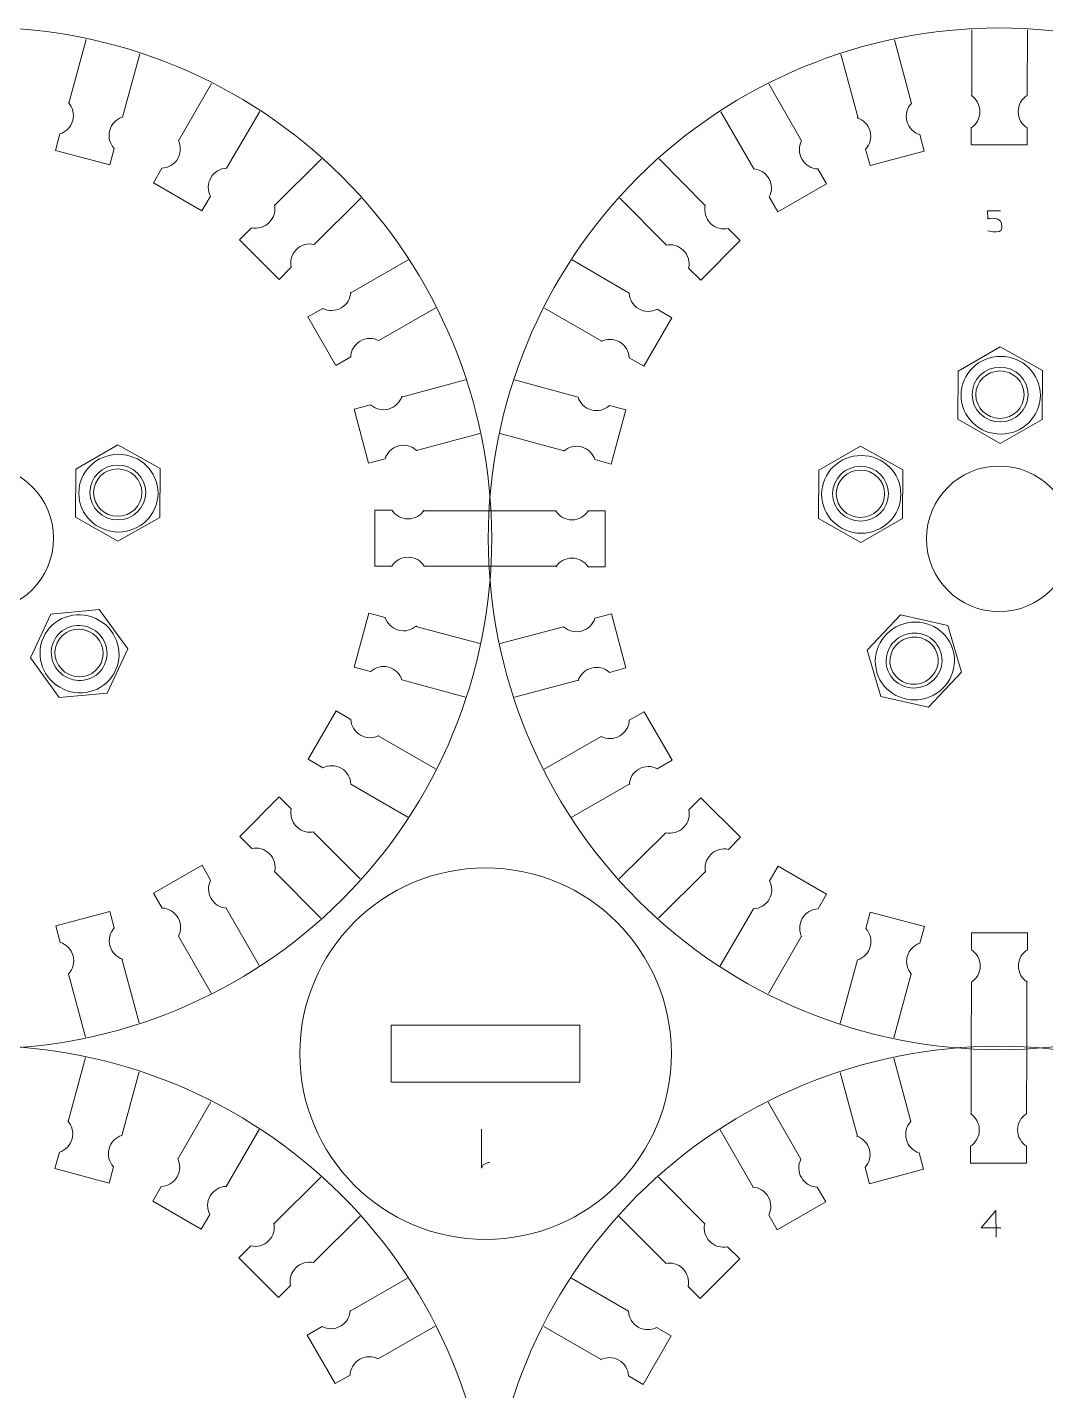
# Model space of a CAD drawing. Header units: centimetres. Extents: x -25 to 25, y -32.5 to 32.5.
# Drawn here: x 0.95 to 6.65, y 3.25 to 10.88 of the extents above; entities that cross this region are included whole.
import ezdxf

# ---------------------------------------------------------------- set-up
doc = ezdxf.new("R2010")
doc.units = ezdxf.units.CM
doc.header["$MEASUREMENT"] = 0
doc.layers.add('Capa 1', color=7, linetype='Continuous')

msp = doc.modelspace()

# ---------------------------------------------------------------- linework, layer by layer
at = {"layer": 'Capa 1', "color": 240, "lineweight": 9}
for centre, major_axis, ratio in [((6.40294, 8.82017), (0.22191, 0), 0.9808481), ((6.39926, 8.82379), (0.15651, 0), 0.9808319), ((6.39874, 8.82328), (0.13526, 0), 0.9808517), ((1.46311, 8.27174), (0.22191, 0), 0.9808481), ((5.62175, 8.2651), (0.22191, 0), 0.9808481), ((1.45943, 8.27535), (0.15651, 0), 0.9808319), ((1.45891, 8.27484), (0.13526, 0), 0.9808517), ((5.61807, 8.26871), (0.15651, 0), 0.9808319), ((5.61755, 8.2682), (0.13526, 0), 0.9808517)]:
    msp.add_ellipse(centre, major_axis=major_axis, ratio=ratio, dxfattribs=at)
at = {"layer": 'Capa 1', "color": 250, "lineweight": 9}
msp.add_ellipse((3.51849, 5.13285), major_axis=(0, 1.0403), ratio=1, dxfattribs=at)
for points, knots in [([(0.69218, 10.88024), (1.45044, 10.88072), (2.17782, 10.57997), (2.71433, 10.04413), (2.71433, 10.04413), (3.25084, 9.50831), (3.55251, 8.77767), (3.55299, 8.01943), (3.55299, 8.01943), (3.55348, 7.26117), (3.25272, 6.53379), (2.7169, 5.99728), (2.7169, 5.99728), (2.18106, 5.46077), (1.45044, 5.1591), (0.69218, 5.1586), (0.69218, 5.1586), (-0.06608, 5.15812), (-0.79346, 5.45889), (-1.32997, 5.99471), (-1.32997, 5.99471), (-1.86648, 6.53053), (-2.16815, 7.26117), (-2.16863, 8.01943), (-2.16863, 8.01943), (-2.16911, 8.77767), (-1.86836, 9.50507), (-1.33252, 10.04158), (-1.33252, 10.04158), (-0.7967, 10.57809), (-0.06608, 10.87976), (0.69218, 10.88024)], [0, 0, 0, 0, 0.1111111, 0.1111111, 0.1111111, 0.1111111, 0.2222222, 0.2222222, 0.2222222, 0.2222222, 0.3333333, 0.3333333, 0.3333333, 0.3333333, 0.4444444, 0.4444444, 0.4444444, 0.4444444, 0.5555556, 0.5555556, 0.5555556, 0.5555556, 0.6666667, 0.6666667, 0.6666667, 0.6666667, 0.7777778, 0.7777778, 0.7777778, 0.7777778, 1, 1, 1, 1]), ([(6.3944, 10.87668), (7.15266, 10.87716), (7.88005, 10.57641), (8.41656, 10.04057), (8.41656, 10.04057), (8.95306, 9.50475), (9.25473, 8.77411), (9.25521, 8.01587), (9.25521, 8.01587), (9.25571, 7.25761), (8.95494, 6.53023), (8.41912, 5.99372), (8.41912, 5.99372), (7.88328, 5.45721), (7.15266, 5.15554), (6.3944, 5.15504), (6.3944, 5.15504), (5.63615, 5.15457), (4.90876, 5.45533), (4.37225, 5.99115), (4.37225, 5.99115), (3.83575, 6.52698), (3.53407, 7.25761), (3.5336, 8.01587), (3.5336, 8.01587), (3.53312, 8.77411), (3.83387, 9.50151), (4.3697, 10.03802), (4.3697, 10.03802), (4.90553, 10.57453), (5.63615, 10.8762), (6.3944, 10.87668)], [0, 0, 0, 0, 0.1111111, 0.1111111, 0.1111111, 0.1111111, 0.2222222, 0.2222222, 0.2222222, 0.2222222, 0.3333333, 0.3333333, 0.3333333, 0.3333333, 0.4444444, 0.4444444, 0.4444444, 0.4444444, 0.5555556, 0.5555556, 0.5555556, 0.5555556, 0.6666667, 0.6666667, 0.6666667, 0.6666667, 0.7777778, 0.7777778, 0.7777778, 0.7777778, 1, 1, 1, 1]), ([(6.23692, 10.49894), (6.26678, 10.47976), (6.28657, 10.44628), (6.28657, 10.40816), (6.28657, 10.40816), (6.28657, 10.37005), (6.26678, 10.33656), (6.23692, 10.31739)], [0, 0, 0, 0, 0.3333333, 0.3333333, 0.3333333, 0.3333333, 1, 1, 1, 1]), ([(6.55041, 10.49894), (6.52055, 10.47976), (6.50076, 10.44628), (6.50076, 10.40816), (6.50076, 10.40816), (6.50076, 10.37005), (6.52055, 10.33656), (6.55041, 10.31739)], [0, 0, 0, 0, 0.3333333, 0.3333333, 0.3333333, 0.3333333, 1, 1, 1, 1]), ([(1.18273, 10.45864), (1.20661, 10.4324), (1.21705, 10.39493), (1.20719, 10.35811), (1.20719, 10.35811), (1.19732, 10.3213), (1.16954, 10.29407), (1.13574, 10.28329)], [0, 0, 0, 0, 0.3333333, 0.3333333, 0.3333333, 0.3333333, 1, 1, 1, 1]), ([(5.90243, 10.4547), (5.87855, 10.42846), (5.8681, 10.39099), (5.87797, 10.35417), (5.87797, 10.35417), (5.88783, 10.31736), (5.91561, 10.29013), (5.94941, 10.27935)], [0, 0, 0, 0, 0.3333333, 0.3333333, 0.3333333, 0.3333333, 1, 1, 1, 1]), ([(1.48553, 10.37751), (1.45173, 10.36672), (1.42395, 10.33949), (1.41409, 10.30267), (1.41409, 10.30267), (1.40422, 10.26587), (1.41467, 10.22839), (1.43855, 10.20215)], [0, 0, 0, 0, 0.3333333, 0.3333333, 0.3333333, 0.3333333, 1, 1, 1, 1]), ([(5.59962, 10.37357), (5.63343, 10.36278), (5.66121, 10.33555), (5.67107, 10.29873), (5.67107, 10.29873), (5.68093, 10.26193), (5.67049, 10.22445), (5.64661, 10.19821)], [0, 0, 0, 0, 0.3333333, 0.3333333, 0.3333333, 0.3333333, 1, 1, 1, 1]), ([(6.55041, 10.31737), (6.55041, 10.31737), (6.55052, 10.22208), (6.55052, 10.22208), (6.55052, 10.22208), (6.55052, 10.22208), (6.23692, 10.22208), (6.23692, 10.22208), (6.23692, 10.22208), (6.23692, 10.22208), (6.23692, 10.31739), (6.23692, 10.31739)], [0, 0, 0, 0, 0.25, 0.25, 0.25, 0.25, 0.5, 0.5, 0.5, 0.5, 1, 1, 1, 1]), ([(1.43854, 10.20213), (1.43854, 10.20213), (1.41399, 10.11006), (1.41399, 10.11006), (1.41399, 10.11006), (1.41399, 10.11006), (1.11108, 10.19122), (1.11108, 10.19122), (1.11108, 10.19122), (1.11108, 10.19122), (1.13574, 10.28329), (1.13574, 10.28329)], [0, 0, 0, 0, 0.25, 0.25, 0.25, 0.25, 0.5, 0.5, 0.5, 0.5, 1, 1, 1, 1]), ([(1.79733, 10.24857), (1.8136, 10.21703), (1.81399, 10.17814), (1.79494, 10.14513), (1.79494, 10.14513), (1.77588, 10.11213), (1.742, 10.09301), (1.70656, 10.09134)], [0, 0, 0, 0, 0.3333333, 0.3333333, 0.3333333, 0.3333333, 1, 1, 1, 1]), ([(5.28797, 10.24427), (5.2717, 10.21274), (5.27131, 10.17384), (5.29037, 10.14083), (5.29037, 10.14083), (5.30942, 10.10783), (5.34331, 10.08872), (5.37874, 10.08705)], [0, 0, 0, 0, 0.3333333, 0.3333333, 0.3333333, 0.3333333, 1, 1, 1, 1]), ([(5.94942, 10.27933), (5.94942, 10.27933), (5.97419, 10.18731), (5.97419, 10.18731), (5.97419, 10.18731), (5.97419, 10.18731), (5.67128, 10.10615), (5.67128, 10.10615), (5.67128, 10.10615), (5.67128, 10.10615), (5.64661, 10.19821), (5.64661, 10.19821)], [0, 0, 0, 0, 0.25, 0.25, 0.25, 0.25, 0.5, 0.5, 0.5, 0.5, 1, 1, 1, 1]), ([(1.97804, 9.93458), (1.97804, 9.93458), (1.93049, 9.852), (1.93049, 9.852), (1.93049, 9.852), (1.93049, 9.852), (1.6589, 10.0088), (1.6589, 10.0088), (1.6589, 10.0088), (1.6589, 10.0088), (1.70656, 10.09134), (1.70656, 10.09134)], [0, 0, 0, 0, 0.25, 0.25, 0.25, 0.25, 0.5, 0.5, 0.5, 0.5, 1, 1, 1, 1]), ([(2.06882, 10.09182), (2.03337, 10.09015), (1.99949, 10.07104), (1.98044, 10.03803), (1.98044, 10.03803), (1.96138, 10.00503), (1.96177, 9.96613), (1.97805, 9.9346)], [0, 0, 0, 0, 0.3333333, 0.3333333, 0.3333333, 0.3333333, 1, 1, 1, 1]), ([(5.01649, 10.08753), (5.05193, 10.08585), (5.08581, 10.06674), (5.10487, 10.03373), (5.10487, 10.03373), (5.12392, 10.00073), (5.12353, 9.96183), (5.10726, 9.93031)], [0, 0, 0, 0, 0.3333333, 0.3333333, 0.3333333, 0.3333333, 1, 1, 1, 1]), ([(5.37875, 10.08703), (5.37875, 10.08703), (5.4265, 10.00456), (5.4265, 10.00456), (5.4265, 10.00456), (5.4265, 10.00456), (5.15491, 9.84776), (5.15491, 9.84776), (5.15491, 9.84776), (5.15491, 9.84776), (5.10726, 9.93031), (5.10726, 9.93031)], [0, 0, 0, 0, 0.25, 0.25, 0.25, 0.25, 0.5, 0.5, 0.5, 0.5, 1, 1, 1, 1]), ([(2.33662, 9.88657), (2.34417, 9.85191), (2.33449, 9.81424), (2.30753, 9.78728), (2.30753, 9.78728), (2.28059, 9.76034), (2.24291, 9.75064), (2.20825, 9.7582)], [0, 0, 0, 0, 0.3333333, 0.3333333, 0.3333333, 0.3333333, 1, 1, 1, 1]), ([(4.74892, 9.88197), (4.74137, 9.8473), (4.75105, 9.80963), (4.77801, 9.78268), (4.77801, 9.78268), (4.80495, 9.75574), (4.84263, 9.74604), (4.87729, 9.7536)], [0, 0, 0, 0, 0.3333333, 0.3333333, 0.3333333, 0.3333333, 1, 1, 1, 1]), ([(2.4299, 9.53652), (2.4299, 9.53652), (2.3626, 9.46906), (2.3626, 9.46906), (2.3626, 9.46906), (2.3626, 9.46906), (2.14085, 9.69081), (2.14085, 9.69081), (2.14085, 9.69081), (2.14085, 9.69081), (2.20825, 9.7582), (2.20825, 9.7582)], [0, 0, 0, 0, 0.25, 0.25, 0.25, 0.25, 0.5, 0.5, 0.5, 0.5, 1, 1, 1, 1]), ([(4.8773, 9.75359), (4.8773, 9.75359), (4.94477, 9.68629), (4.94477, 9.68629), (4.94477, 9.68629), (4.94477, 9.68629), (4.72302, 9.46454), (4.72302, 9.46454), (4.72302, 9.46454), (4.72302, 9.46454), (4.65562, 9.53194), (4.65562, 9.53194)], [0, 0, 0, 0, 0.25, 0.25, 0.25, 0.25, 0.5, 0.5, 0.5, 0.5, 1, 1, 1, 1]), ([(2.55829, 9.66491), (2.52362, 9.67246), (2.48595, 9.66277), (2.45899, 9.63582), (2.45899, 9.63582), (2.43205, 9.60888), (2.42235, 9.5712), (2.42992, 9.53654)], [0, 0, 0, 0, 0.3333333, 0.3333333, 0.3333333, 0.3333333, 1, 1, 1, 1]), ([(4.52725, 9.66031), (4.56192, 9.66786), (4.59959, 9.65817), (4.62654, 9.63122), (4.62654, 9.63122), (4.65349, 9.60427), (4.66319, 9.5666), (4.65562, 9.53194)], [0, 0, 0, 0, 0.3333333, 0.3333333, 0.3333333, 0.3333333, 1, 1, 1, 1]), ([(2.76384, 9.39734), (2.76217, 9.3619), (2.74306, 9.32802), (2.71005, 9.30896), (2.71005, 9.30896), (2.67705, 9.28991), (2.63814, 9.29029), (2.60662, 9.30657)], [0, 0, 0, 0, 0.3333333, 0.3333333, 0.3333333, 0.3333333, 1, 1, 1, 1]), ([(4.322, 9.3925), (4.32368, 9.35706), (4.34279, 9.32318), (4.3758, 9.30412), (4.3758, 9.30412), (4.4088, 9.28507), (4.4477, 9.28546), (4.47922, 9.30173)], [0, 0, 0, 0, 0.3333333, 0.3333333, 0.3333333, 0.3333333, 1, 1, 1, 1]), ([(2.76334, 9.03507), (2.76334, 9.03507), (2.68088, 8.98733), (2.68088, 8.98733), (2.68088, 8.98733), (2.68088, 8.98733), (2.52408, 9.25891), (2.52408, 9.25891), (2.52408, 9.25891), (2.52408, 9.25891), (2.60662, 9.30657), (2.60662, 9.30657)], [0, 0, 0, 0, 0.25, 0.25, 0.25, 0.25, 0.5, 0.5, 0.5, 0.5, 1, 1, 1, 1]), ([(4.47924, 9.30172), (4.47924, 9.30172), (4.56182, 9.25418), (4.56182, 9.25418), (4.56182, 9.25418), (4.56182, 9.25418), (4.40503, 8.98259), (4.40503, 8.98259), (4.40503, 8.98259), (4.40503, 8.98259), (4.32248, 9.03025), (4.32248, 9.03025)], [0, 0, 0, 0, 0.25, 0.25, 0.25, 0.25, 0.5, 0.5, 0.5, 0.5, 1, 1, 1, 1]), ([(2.92058, 9.12586), (2.88905, 9.14213), (2.85016, 9.14252), (2.81715, 9.12346), (2.81715, 9.12346), (2.78415, 9.10441), (2.76503, 9.07052), (2.76336, 9.03508)], [0, 0, 0, 0, 0.3333333, 0.3333333, 0.3333333, 0.3333333, 1, 1, 1, 1]), ([(4.16526, 9.12102), (4.19679, 9.13729), (4.23569, 9.13768), (4.2687, 9.11862), (4.2687, 9.11862), (4.3017, 9.09957), (4.32082, 9.06568), (4.32248, 9.03025)], [0, 0, 0, 0, 0.3333333, 0.3333333, 0.3333333, 0.3333333, 1, 1, 1, 1]), ([(3.04988, 8.8142), (3.03909, 8.7804), (3.01186, 8.75262), (2.97505, 8.74276), (2.97505, 8.74276), (2.93824, 8.73289), (2.90076, 8.74334), (2.87453, 8.76722)], [0, 0, 0, 0, 0.3333333, 0.3333333, 0.3333333, 0.3333333, 1, 1, 1, 1]), ([(4.03632, 8.80922), (4.04711, 8.77542), (4.07434, 8.74764), (4.11115, 8.73777), (4.11115, 8.73777), (4.14796, 8.72791), (4.18544, 8.73835), (4.21168, 8.76223)], [0, 0, 0, 0, 0.3333333, 0.3333333, 0.3333333, 0.3333333, 1, 1, 1, 1]), ([(2.95564, 8.46441), (2.95564, 8.46441), (2.86363, 8.43964), (2.86363, 8.43964), (2.86363, 8.43964), (2.86363, 8.43964), (2.78246, 8.74255), (2.78246, 8.74255), (2.78246, 8.74255), (2.78246, 8.74255), (2.87453, 8.76722), (2.87453, 8.76722)], [0, 0, 0, 0, 0.25, 0.25, 0.25, 0.25, 0.5, 0.5, 0.5, 0.5, 1, 1, 1, 1]), ([(4.2117, 8.76223), (4.2117, 8.76223), (4.30377, 8.73767), (4.30377, 8.73767), (4.30377, 8.73767), (4.30377, 8.73767), (4.22261, 8.43476), (4.22261, 8.43476), (4.22261, 8.43476), (4.22261, 8.43476), (4.13054, 8.45943), (4.13054, 8.45943)], [0, 0, 0, 0, 0.25, 0.25, 0.25, 0.25, 0.5, 0.5, 0.5, 0.5, 1, 1, 1, 1]), ([(3.13102, 8.5114), (3.10477, 8.53528), (3.0673, 8.54572), (3.03049, 8.53586), (3.03049, 8.53586), (2.99368, 8.526), (2.96644, 8.49821), (2.95566, 8.46441)], [0, 0, 0, 0, 0.3333333, 0.3333333, 0.3333333, 0.3333333, 1, 1, 1, 1]), ([(3.95518, 8.50642), (3.98143, 8.53029), (4.0189, 8.54074), (4.05572, 8.53087), (4.05572, 8.53087), (4.09252, 8.52101), (4.11976, 8.49323), (4.13054, 8.45943)], [0, 0, 0, 0, 0.3333333, 0.3333333, 0.3333333, 0.3333333, 1, 1, 1, 1]), ([(0.28443, 8.01941), (0.28443, 7.79422), (0.46698, 7.61167), (0.69217, 7.61167), (0.69217, 7.61167), (0.91736, 7.61166), (1.09992, 7.79422), (1.09992, 8.01941), (1.09992, 8.01941), (1.09993, 8.24461), (0.91736, 8.42716), (0.69218, 8.42716), (0.69218, 8.42716), (0.46698, 8.42717), (0.28443, 8.24461), (0.28443, 8.01941)], [0, 0, 0, 0, 0.2, 0.2, 0.2, 0.2, 0.4, 0.4, 0.4, 0.4, 0.6, 0.6, 0.6, 0.6, 1, 1, 1, 1]), ([(5.98666, 8.01585), (5.98666, 7.79066), (6.16921, 7.60811), (6.3944, 7.60811), (6.3944, 7.60811), (6.61959, 7.6081), (6.80215, 7.79066), (6.80215, 8.01585), (6.80215, 8.01585), (6.80215, 8.24105), (6.61959, 8.4236), (6.39441, 8.4236), (6.39441, 8.4236), (6.16921, 8.42361), (5.98666, 8.24105), (5.98666, 8.01585)], [0, 0, 0, 0, 0.2, 0.2, 0.2, 0.2, 0.4, 0.4, 0.4, 0.4, 0.6, 0.6, 0.6, 0.6, 1, 1, 1, 1]), ([(2.99369, 7.86342), (2.99369, 7.86342), (2.89839, 7.86331), (2.89839, 7.86331), (2.89839, 7.86331), (2.89839, 7.86331), (2.89839, 8.1769), (2.89839, 8.1769), (2.89839, 8.1769), (2.89839, 8.1769), (2.99371, 8.1769), (2.99371, 8.1769)], [0, 0, 0, 0, 0.25, 0.25, 0.25, 0.25, 0.5, 0.5, 0.5, 0.5, 1, 1, 1, 1]), ([(3.17525, 8.1769), (3.15608, 8.14705), (3.12259, 8.12726), (3.08447, 8.12726), (3.08447, 8.12726), (3.04637, 8.12726), (3.01287, 8.14705), (2.99371, 8.1769)], [0, 0, 0, 0, 0.3333333, 0.3333333, 0.3333333, 0.3333333, 1, 1, 1, 1]), ([(3.91133, 8.17187), (3.93051, 8.14201), (3.96399, 8.12223), (4.00211, 8.12223), (4.00211, 8.12223), (4.04022, 8.12223), (4.07371, 8.14201), (4.09288, 8.17187)], [0, 0, 0, 0, 0.3333333, 0.3333333, 0.3333333, 0.3333333, 1, 1, 1, 1]), ([(4.0929, 8.17187), (4.0929, 8.17187), (4.18819, 8.17198), (4.18819, 8.17198), (4.18819, 8.17198), (4.18819, 8.17198), (4.18819, 7.85838), (4.18819, 7.85838), (4.18819, 7.85838), (4.18819, 7.85838), (4.09288, 7.85838), (4.09288, 7.85838)], [0, 0, 0, 0, 0.25, 0.25, 0.25, 0.25, 0.5, 0.5, 0.5, 0.5, 1, 1, 1, 1]), ([(3.17525, 7.86342), (3.15608, 7.89328), (3.12259, 7.91306), (3.08447, 7.91306), (3.08447, 7.91306), (3.04637, 7.91306), (3.01287, 7.89328), (2.99371, 7.86342)], [0, 0, 0, 0, 0.3333333, 0.3333333, 0.3333333, 0.3333333, 1, 1, 1, 1]), ([(3.91133, 7.85838), (3.93051, 7.88824), (3.96399, 7.90803), (4.00211, 7.90803), (4.00211, 7.90803), (4.04022, 7.90803), (4.07371, 7.88824), (4.09288, 7.85838)], [0, 0, 0, 0, 0.3333333, 0.3333333, 0.3333333, 0.3333333, 1, 1, 1, 1]), ([(2.87489, 7.27306), (2.87489, 7.27306), (2.78281, 7.29761), (2.78281, 7.29761), (2.78281, 7.29761), (2.78281, 7.29761), (2.86398, 7.60053), (2.86398, 7.60053), (2.86398, 7.60053), (2.86398, 7.60053), (2.95604, 7.57586), (2.95604, 7.57586)], [0, 0, 0, 0, 0.25, 0.25, 0.25, 0.25, 0.5, 0.5, 0.5, 0.5, 1, 1, 1, 1]), ([(3.1314, 7.52887), (3.10515, 7.50499), (3.06769, 7.49455), (3.03087, 7.50441), (3.03087, 7.50441), (2.99406, 7.51428), (2.96682, 7.54206), (2.95604, 7.57586)], [0, 0, 0, 0, 0.3333333, 0.3333333, 0.3333333, 0.3333333, 1, 1, 1, 1]), ([(3.95557, 7.52389), (3.98181, 7.50001), (4.01928, 7.48956), (4.0561, 7.49943), (4.0561, 7.49943), (4.09291, 7.50929), (4.12014, 7.53707), (4.13092, 7.57087)], [0, 0, 0, 0, 0.3333333, 0.3333333, 0.3333333, 0.3333333, 1, 1, 1, 1]), ([(4.13094, 7.57088), (4.13094, 7.57088), (4.22296, 7.59565), (4.22296, 7.59565), (4.22296, 7.59565), (4.22296, 7.59565), (4.30412, 7.29274), (4.30412, 7.29274), (4.30412, 7.29274), (4.30412, 7.29274), (4.21206, 7.26807), (4.21206, 7.26807)], [0, 0, 0, 0, 0.25, 0.25, 0.25, 0.25, 0.5, 0.5, 0.5, 0.5, 1, 1, 1, 1]), ([(3.05026, 7.22607), (3.03947, 7.25987), (3.01225, 7.28765), (2.97543, 7.29752), (2.97543, 7.29752), (2.93862, 7.30738), (2.90114, 7.29694), (2.87491, 7.27306)], [0, 0, 0, 0, 0.3333333, 0.3333333, 0.3333333, 0.3333333, 1, 1, 1, 1]), ([(4.0367, 7.22108), (4.04749, 7.25489), (4.07472, 7.28267), (4.11154, 7.29253), (4.11154, 7.29253), (4.14834, 7.30239), (4.18582, 7.29195), (4.21206, 7.26807)], [0, 0, 0, 0, 0.3333333, 0.3333333, 0.3333333, 0.3333333, 1, 1, 1, 1]), ([(2.60734, 6.73357), (2.60734, 6.73357), (2.52476, 6.78111), (2.52476, 6.78111), (2.52476, 6.78111), (2.52476, 6.78111), (2.68156, 7.0527), (2.68156, 7.0527), (2.68156, 7.0527), (2.68156, 7.0527), (2.7641, 7.00504), (2.7641, 7.00504)], [0, 0, 0, 0, 0.25, 0.25, 0.25, 0.25, 0.5, 0.5, 0.5, 0.5, 1, 1, 1, 1]), ([(4.32324, 7.00021), (4.32324, 7.00021), (4.40571, 7.04796), (4.40571, 7.04796), (4.40571, 7.04796), (4.40571, 7.04796), (4.56251, 6.77638), (4.56251, 6.77638), (4.56251, 6.77638), (4.56251, 6.77638), (4.47996, 6.72872), (4.47996, 6.72872)], [0, 0, 0, 0, 0.25, 0.25, 0.25, 0.25, 0.5, 0.5, 0.5, 0.5, 1, 1, 1, 1]), ([(2.92132, 6.91427), (2.88979, 6.898), (2.85089, 6.89761), (2.81788, 6.91667), (2.81788, 6.91667), (2.78488, 6.93572), (2.76577, 6.9696), (2.7641, 7.00504)], [0, 0, 0, 0, 0.3333333, 0.3333333, 0.3333333, 0.3333333, 1, 1, 1, 1]), ([(4.166, 6.90943), (4.19753, 6.89316), (4.23643, 6.89277), (4.26944, 6.91183), (4.26944, 6.91183), (4.30244, 6.93088), (4.32155, 6.96477), (4.32322, 7.0002)], [0, 0, 0, 0, 0.3333333, 0.3333333, 0.3333333, 0.3333333, 1, 1, 1, 1]), ([(2.76458, 6.64278), (2.7629, 6.67823), (2.7438, 6.71211), (2.71079, 6.73117), (2.71079, 6.73117), (2.67779, 6.75022), (2.63888, 6.74983), (2.60736, 6.73356)], [0, 0, 0, 0, 0.3333333, 0.3333333, 0.3333333, 0.3333333, 1, 1, 1, 1]), ([(4.32274, 6.63795), (4.32442, 6.67339), (4.34353, 6.70727), (4.37654, 6.72633), (4.37654, 6.72633), (4.40954, 6.74538), (4.44844, 6.74499), (4.47996, 6.72872)], [0, 0, 0, 0, 0.3333333, 0.3333333, 0.3333333, 0.3333333, 1, 1, 1, 1]), ([(2.20928, 6.2817), (2.20928, 6.2817), (2.14182, 6.349), (2.14182, 6.349), (2.14182, 6.349), (2.14182, 6.349), (2.36356, 6.57075), (2.36356, 6.57075), (2.36356, 6.57075), (2.36356, 6.57075), (2.43096, 6.50335), (2.43096, 6.50335)], [0, 0, 0, 0, 0.25, 0.25, 0.25, 0.25, 0.5, 0.5, 0.5, 0.5, 1, 1, 1, 1]), ([(2.55933, 6.37498), (2.52466, 6.36743), (2.48699, 6.37712), (2.46004, 6.40407), (2.46004, 6.40407), (2.43309, 6.43101), (2.4234, 6.46869), (2.43096, 6.50335)], [0, 0, 0, 0, 0.3333333, 0.3333333, 0.3333333, 0.3333333, 1, 1, 1, 1]), ([(4.5283, 6.37038), (4.56297, 6.36283), (4.60064, 6.37251), (4.62759, 6.39947), (4.62759, 6.39947), (4.65453, 6.42641), (4.66423, 6.46409), (4.65667, 6.49875)], [0, 0, 0, 0, 0.3333333, 0.3333333, 0.3333333, 0.3333333, 1, 1, 1, 1]), ([(4.65668, 6.49877), (4.65668, 6.49877), (4.72398, 6.56623), (4.72398, 6.56623), (4.72398, 6.56623), (4.72398, 6.56623), (4.94573, 6.34448), (4.94573, 6.34448), (4.94573, 6.34448), (4.94573, 6.34448), (4.87833, 6.27708), (4.87833, 6.27708)], [0, 0, 0, 0, 0.25, 0.25, 0.25, 0.25, 0.5, 0.5, 0.5, 0.5, 1, 1, 1, 1]), ([(2.33766, 6.15332), (2.34522, 6.18798), (2.33553, 6.22566), (2.30858, 6.25261), (2.30858, 6.25261), (2.28163, 6.27955), (2.24396, 6.28925), (2.20929, 6.28169)], [0, 0, 0, 0, 0.3333333, 0.3333333, 0.3333333, 0.3333333, 1, 1, 1, 1]), ([(4.74996, 6.14871), (4.74241, 6.18338), (4.7521, 6.22105), (4.77905, 6.24801), (4.77905, 6.24801), (4.806, 6.27495), (4.84367, 6.28465), (4.87833, 6.27708)], [0, 0, 0, 0, 0.3333333, 0.3333333, 0.3333333, 0.3333333, 1, 1, 1, 1]), ([(1.70783, 5.94826), (1.70783, 5.94826), (1.66008, 6.03073), (1.66008, 6.03073), (1.66008, 6.03073), (1.66008, 6.03073), (1.93167, 6.18752), (1.93167, 6.18752), (1.93167, 6.18752), (1.93167, 6.18752), (1.97933, 6.10498), (1.97933, 6.10498)], [0, 0, 0, 0, 0.25, 0.25, 0.25, 0.25, 0.5, 0.5, 0.5, 0.5, 1, 1, 1, 1]), ([(5.10855, 6.1007), (5.10855, 6.1007), (5.15609, 6.18329), (5.15609, 6.18329), (5.15609, 6.18329), (5.15609, 6.18329), (5.42768, 6.02649), (5.42768, 6.02649), (5.42768, 6.02649), (5.42768, 6.02649), (5.38002, 5.94394), (5.38002, 5.94394)], [0, 0, 0, 0, 0.25, 0.25, 0.25, 0.25, 0.5, 0.5, 0.5, 0.5, 1, 1, 1, 1]), ([(2.0701, 5.94776), (2.03465, 5.94944), (2.00077, 5.96854), (1.98172, 6.00155), (1.98172, 6.00155), (1.96266, 6.03456), (1.96305, 6.07346), (1.97933, 6.10498)], [0, 0, 0, 0, 0.3333333, 0.3333333, 0.3333333, 0.3333333, 1, 1, 1, 1]), ([(5.01777, 5.94346), (5.05321, 5.94514), (5.08709, 5.96425), (5.10615, 5.99726), (5.10615, 5.99726), (5.1252, 6.03026), (5.12481, 6.06916), (5.10854, 6.10069)], [0, 0, 0, 0, 0.3333333, 0.3333333, 0.3333333, 0.3333333, 1, 1, 1, 1]), ([(1.13717, 5.75596), (1.13717, 5.75596), (1.11239, 5.84798), (1.11239, 5.84798), (1.11239, 5.84798), (1.11239, 5.84798), (1.4153, 5.92914), (1.4153, 5.92914), (1.4153, 5.92914), (1.4153, 5.92914), (1.43997, 5.83708), (1.43997, 5.83708)], [0, 0, 0, 0, 0.25, 0.25, 0.25, 0.25, 0.5, 0.5, 0.5, 0.5, 1, 1, 1, 1]), ([(1.79861, 5.79102), (1.81488, 5.82255), (1.81527, 5.86145), (1.79622, 5.89446), (1.79622, 5.89446), (1.77716, 5.92746), (1.74328, 5.94657), (1.70784, 5.94824)], [0, 0, 0, 0, 0.3333333, 0.3333333, 0.3333333, 0.3333333, 1, 1, 1, 1]), ([(5.28925, 5.78672), (5.27298, 5.81826), (5.27259, 5.85715), (5.29165, 5.89016), (5.29165, 5.89016), (5.3107, 5.92316), (5.34459, 5.94228), (5.38002, 5.94394)], [0, 0, 0, 0, 0.3333333, 0.3333333, 0.3333333, 0.3333333, 1, 1, 1, 1]), ([(5.64804, 5.83316), (5.64804, 5.83316), (5.6726, 5.92523), (5.6726, 5.92523), (5.6726, 5.92523), (5.6726, 5.92523), (5.97551, 5.84407), (5.97551, 5.84407), (5.97551, 5.84407), (5.97551, 5.84407), (5.95084, 5.752), (5.95084, 5.752)], [0, 0, 0, 0, 0.25, 0.25, 0.25, 0.25, 0.5, 0.5, 0.5, 0.5, 1, 1, 1, 1]), ([(1.48696, 5.66172), (1.45316, 5.67251), (1.42538, 5.69974), (1.41551, 5.73655), (1.41551, 5.73655), (1.40565, 5.77336), (1.41609, 5.81084), (1.43997, 5.83708)], [0, 0, 0, 0, 0.3333333, 0.3333333, 0.3333333, 0.3333333, 1, 1, 1, 1]), ([(5.60105, 5.65778), (5.63485, 5.66857), (5.66263, 5.6958), (5.6725, 5.73261), (5.6725, 5.73261), (5.68236, 5.76942), (5.67192, 5.8069), (5.64804, 5.83314)], [0, 0, 0, 0, 0.3333333, 0.3333333, 0.3333333, 0.3333333, 1, 1, 1, 1]), ([(6.2384, 5.71436), (6.2384, 5.71436), (6.23829, 5.80965), (6.23829, 5.80965), (6.23829, 5.80965), (6.23829, 5.80965), (6.55189, 5.80965), (6.55189, 5.80965), (6.55189, 5.80965), (6.55189, 5.80965), (6.55189, 5.71434), (6.55189, 5.71434)], [0, 0, 0, 0, 0.25, 0.25, 0.25, 0.25, 0.5, 0.5, 0.5, 0.5, 1, 1, 1, 1]), ([(1.18416, 5.58058), (1.20803, 5.60683), (1.21848, 5.6443), (1.20861, 5.68112), (1.20861, 5.68112), (1.19875, 5.71792), (1.17097, 5.74516), (1.13717, 5.75594)], [0, 0, 0, 0, 0.3333333, 0.3333333, 0.3333333, 0.3333333, 1, 1, 1, 1]), ([(5.90385, 5.57664), (5.87998, 5.60289), (5.86953, 5.64036), (5.8794, 5.67718), (5.8794, 5.67718), (5.88926, 5.71398), (5.91704, 5.74122), (5.95084, 5.752)], [0, 0, 0, 0, 0.3333333, 0.3333333, 0.3333333, 0.3333333, 1, 1, 1, 1]), ([(6.2384, 5.53279), (6.26826, 5.55197), (6.28804, 5.58545), (6.28804, 5.62357), (6.28804, 5.62357), (6.28804, 5.66168), (6.26826, 5.69518), (6.2384, 5.71434)], [0, 0, 0, 0, 0.3333333, 0.3333333, 0.3333333, 0.3333333, 1, 1, 1, 1]), ([(6.55189, 5.53279), (6.52203, 5.55197), (6.50224, 5.58545), (6.50224, 5.62357), (6.50224, 5.62357), (6.50224, 5.66168), (6.52203, 5.69518), (6.55189, 5.71434)], [0, 0, 0, 0, 0.3333333, 0.3333333, 0.3333333, 0.3333333, 1, 1, 1, 1]), ([(2.99032, 4.97241), (2.99032, 4.97241), (4.04666, 4.97241), (4.04666, 4.97241), (4.04666, 4.97241), (4.04666, 4.97241), (4.04666, 5.29331), (4.04666, 5.29331), (4.04666, 5.29331), (4.04666, 5.29331), (2.99032, 5.29331), (2.99032, 5.29331), (2.99032, 5.29331), (2.99032, 5.29331), (2.99032, 4.97241), (2.99032, 4.97241)], [0, 0, 0, 0, 0.2, 0.2, 0.2, 0.2, 0.4, 0.4, 0.4, 0.4, 0.6, 0.6, 0.6, 0.6, 1, 1, 1, 1]), ([(0.68862, 5.17801), (1.44688, 5.17849), (2.17426, 4.87774), (2.71077, 4.34191), (2.71077, 4.34191), (3.24728, 3.80608), (3.54895, 3.07545), (3.54943, 2.3172), (3.54943, 2.3172), (3.54992, 1.55894), (3.24916, 0.83156), (2.71334, 0.29505), (2.71334, 0.29505), (2.1775, -0.24146), (1.44688, -0.54313), (0.68862, -0.54362), (0.68862, -0.54362), (-0.06964, -0.5441), (-0.79702, -0.24334), (-1.33353, 0.29248), (-1.33353, 0.29248), (-1.87004, 0.82831), (-2.17171, 1.55894), (-2.17219, 2.3172), (-2.17219, 2.3172), (-2.17267, 3.07545), (-1.87192, 3.80285), (-1.33608, 4.33935), (-1.33608, 4.33935), (-0.80026, 4.87586), (-0.06964, 5.17753), (0.68862, 5.17801)], [0, 0, 0, 0, 0.1111111, 0.1111111, 0.1111111, 0.1111111, 0.2222222, 0.2222222, 0.2222222, 0.2222222, 0.3333333, 0.3333333, 0.3333333, 0.3333333, 0.4444444, 0.4444444, 0.4444444, 0.4444444, 0.5555556, 0.5555556, 0.5555556, 0.5555556, 0.6666667, 0.6666667, 0.6666667, 0.6666667, 0.7777778, 0.7777778, 0.7777778, 0.7777778, 1, 1, 1, 1]), ([(6.39085, 5.17446), (7.14911, 5.17493), (7.87649, 4.87419), (8.413, 4.33835), (8.413, 4.33835), (8.94951, 3.80252), (9.25118, 3.07189), (9.25165, 2.31364), (9.25165, 2.31364), (9.25215, 1.55539), (8.95139, 0.828), (8.41556, 0.29149), (8.41556, 0.29149), (7.87972, -0.24502), (7.14911, -0.54669), (6.39085, -0.54718), (6.39085, -0.54718), (5.63259, -0.54766), (4.9052, -0.2469), (4.3687, 0.28893), (4.3687, 0.28893), (3.83219, 0.82475), (3.53052, 1.55539), (3.53004, 2.31364), (3.53004, 2.31364), (3.52956, 3.07189), (3.83031, 3.79929), (4.36615, 4.3358), (4.36615, 4.3358), (4.90197, 4.87231), (5.63259, 5.17398), (6.39085, 5.17446)], [0, 0, 0, 0, 0.1111111, 0.1111111, 0.1111111, 0.1111111, 0.2222222, 0.2222222, 0.2222222, 0.2222222, 0.3333333, 0.3333333, 0.3333333, 0.3333333, 0.4444444, 0.4444444, 0.4444444, 0.4444444, 0.5555556, 0.5555556, 0.5555556, 0.5555556, 0.6666667, 0.6666667, 0.6666667, 0.6666667, 0.7777778, 0.7777778, 0.7777778, 0.7777778, 1, 1, 1, 1]), ([(1.17917, 4.75642), (1.20305, 4.73017), (1.21349, 4.6927), (1.20363, 4.65589), (1.20363, 4.65589), (1.19377, 4.61908), (1.16598, 4.59184), (1.13219, 4.58106)], [0, 0, 0, 0, 0.3333333, 0.3333333, 0.3333333, 0.3333333, 1, 1, 1, 1]), ([(5.89887, 4.75248), (5.87499, 4.72623), (5.86455, 4.68876), (5.87441, 4.65195), (5.87441, 4.65195), (5.88427, 4.61514), (5.91206, 4.5879), (5.94586, 4.57712)], [0, 0, 0, 0, 0.3333333, 0.3333333, 0.3333333, 0.3333333, 1, 1, 1, 1]), ([(6.23337, 4.79671), (6.26322, 4.77754), (6.28301, 4.74405), (6.28301, 4.70593), (6.28301, 4.70593), (6.28301, 4.66783), (6.26322, 4.63433), (6.23337, 4.61517)], [0, 0, 0, 0, 0.3333333, 0.3333333, 0.3333333, 0.3333333, 1, 1, 1, 1]), ([(6.54685, 4.79671), (6.51699, 4.77754), (6.49721, 4.74405), (6.49721, 4.70593), (6.49721, 4.70593), (6.49721, 4.66783), (6.51699, 4.63433), (6.54685, 4.61517)], [0, 0, 0, 0, 0.3333333, 0.3333333, 0.3333333, 0.3333333, 1, 1, 1, 1]), ([(1.48197, 4.67528), (1.44817, 4.66449), (1.42039, 4.63727), (1.41053, 4.60045), (1.41053, 4.60045), (1.40067, 4.56364), (1.41111, 4.52616), (1.43499, 4.49993)], [0, 0, 0, 0, 0.3333333, 0.3333333, 0.3333333, 0.3333333, 1, 1, 1, 1]), ([(5.59607, 4.67134), (5.62987, 4.66055), (5.65765, 4.63333), (5.66751, 4.59651), (5.66751, 4.59651), (5.67738, 4.5597), (5.66693, 4.52222), (5.64305, 4.49599)], [0, 0, 0, 0, 0.3333333, 0.3333333, 0.3333333, 0.3333333, 1, 1, 1, 1]), ([(6.54685, 4.61515), (6.54685, 4.61515), (6.54696, 4.51985), (6.54696, 4.51985), (6.54696, 4.51985), (6.54696, 4.51985), (6.23337, 4.51985), (6.23337, 4.51985), (6.23337, 4.51985), (6.23337, 4.51985), (6.23337, 4.61517), (6.23337, 4.61517)], [0, 0, 0, 0, 0.25, 0.25, 0.25, 0.25, 0.5, 0.5, 0.5, 0.5, 1, 1, 1, 1]), ([(1.43498, 4.49991), (1.43498, 4.49991), (1.41043, 4.40783), (1.41043, 4.40783), (1.41043, 4.40783), (1.41043, 4.40783), (1.10752, 4.489), (1.10752, 4.489), (1.10752, 4.489), (1.10752, 4.489), (1.13219, 4.58106), (1.13219, 4.58106)], [0, 0, 0, 0, 0.25, 0.25, 0.25, 0.25, 0.5, 0.5, 0.5, 0.5, 1, 1, 1, 1]), ([(1.79377, 4.54634), (1.81004, 4.51481), (1.81044, 4.47591), (1.79138, 4.4429), (1.79138, 4.4429), (1.77233, 4.4099), (1.73844, 4.39079), (1.703, 4.38912)], [0, 0, 0, 0, 0.3333333, 0.3333333, 0.3333333, 0.3333333, 1, 1, 1, 1]), ([(5.28441, 4.54204), (5.26814, 4.51051), (5.26775, 4.47162), (5.28681, 4.43861), (5.28681, 4.43861), (5.30586, 4.40561), (5.33975, 4.38649), (5.37519, 4.38482)], [0, 0, 0, 0, 0.3333333, 0.3333333, 0.3333333, 0.3333333, 1, 1, 1, 1]), ([(5.94586, 4.5771), (5.94586, 4.5771), (5.97063, 4.48509), (5.97063, 4.48509), (5.97063, 4.48509), (5.97063, 4.48509), (5.66772, 4.40392), (5.66772, 4.40392), (5.66772, 4.40392), (5.66772, 4.40392), (5.64305, 4.49599), (5.64305, 4.49599)], [0, 0, 0, 0, 0.25, 0.25, 0.25, 0.25, 0.5, 0.5, 0.5, 0.5, 1, 1, 1, 1]), ([(1.97448, 4.23236), (1.97448, 4.23236), (1.92693, 4.14978), (1.92693, 4.14978), (1.92693, 4.14978), (1.92693, 4.14978), (1.65535, 4.30658), (1.65535, 4.30658), (1.65535, 4.30658), (1.65535, 4.30658), (1.703, 4.38912), (1.703, 4.38912)], [0, 0, 0, 0, 0.25, 0.25, 0.25, 0.25, 0.5, 0.5, 0.5, 0.5, 1, 1, 1, 1]), ([(2.06526, 4.3896), (2.02982, 4.38792), (1.99594, 4.36881), (1.97688, 4.3358), (1.97688, 4.3358), (1.95783, 4.3028), (1.95821, 4.2639), (1.97449, 4.23238)], [0, 0, 0, 0, 0.3333333, 0.3333333, 0.3333333, 0.3333333, 1, 1, 1, 1]), ([(5.01293, 4.3853), (5.04837, 4.38363), (5.08225, 4.36452), (5.10131, 4.33151), (5.10131, 4.33151), (5.12036, 4.29851), (5.11998, 4.2596), (5.1037, 4.22808)], [0, 0, 0, 0, 0.3333333, 0.3333333, 0.3333333, 0.3333333, 1, 1, 1, 1]), ([(5.3752, 4.3848), (5.3752, 4.3848), (5.42294, 4.30234), (5.42294, 4.30234), (5.42294, 4.30234), (5.42294, 4.30234), (5.15136, 4.14554), (5.15136, 4.14554), (5.15136, 4.14554), (5.15136, 4.14554), (5.1037, 4.22808), (5.1037, 4.22808)], [0, 0, 0, 0, 0.25, 0.25, 0.25, 0.25, 0.5, 0.5, 0.5, 0.5, 1, 1, 1, 1]), ([(2.33306, 4.18435), (2.34062, 4.14968), (2.33093, 4.11201), (2.30398, 4.08506), (2.30398, 4.08506), (2.27703, 4.05811), (2.23935, 4.04842), (2.20469, 4.05598)], [0, 0, 0, 0, 0.3333333, 0.3333333, 0.3333333, 0.3333333, 1, 1, 1, 1]), ([(4.74536, 4.17975), (4.73781, 4.14508), (4.7475, 4.10741), (4.77445, 4.08045), (4.77445, 4.08045), (4.80139, 4.05351), (4.83907, 4.04381), (4.87373, 4.05138)], [0, 0, 0, 0, 0.3333333, 0.3333333, 0.3333333, 0.3333333, 1, 1, 1, 1]), ([(2.42634, 3.8343), (2.42634, 3.8343), (2.35904, 3.76684), (2.35904, 3.76684), (2.35904, 3.76684), (2.35904, 3.76684), (2.1373, 3.98858), (2.1373, 3.98858), (2.1373, 3.98858), (2.1373, 3.98858), (2.20469, 4.05598), (2.20469, 4.05598)], [0, 0, 0, 0, 0.25, 0.25, 0.25, 0.25, 0.5, 0.5, 0.5, 0.5, 1, 1, 1, 1]), ([(4.87375, 4.05136), (4.87375, 4.05136), (4.94121, 3.98406), (4.94121, 3.98406), (4.94121, 3.98406), (4.94121, 3.98406), (4.71946, 3.76231), (4.71946, 3.76231), (4.71946, 3.76231), (4.71946, 3.76231), (4.65207, 3.82971), (4.65207, 3.82971)], [0, 0, 0, 0, 0.25, 0.25, 0.25, 0.25, 0.5, 0.5, 0.5, 0.5, 1, 1, 1, 1]), ([(2.55473, 3.96268), (2.52006, 3.97024), (2.48239, 3.96055), (2.45544, 3.9336), (2.45544, 3.9336), (2.42849, 3.90665), (2.4188, 3.86897), (2.42636, 3.83431)], [0, 0, 0, 0, 0.3333333, 0.3333333, 0.3333333, 0.3333333, 1, 1, 1, 1]), ([(4.5237, 3.95808), (4.55836, 3.96563), (4.59603, 3.95595), (4.62299, 3.92899), (4.62299, 3.92899), (4.64993, 3.90205), (4.65963, 3.86437), (4.65207, 3.82971)], [0, 0, 0, 0, 0.3333333, 0.3333333, 0.3333333, 0.3333333, 1, 1, 1, 1]), ([(2.76028, 3.69511), (2.75861, 3.65967), (2.7395, 3.62579), (2.70649, 3.60673), (2.70649, 3.60673), (2.67349, 3.58768), (2.63459, 3.58807), (2.60306, 3.60434)], [0, 0, 0, 0, 0.3333333, 0.3333333, 0.3333333, 0.3333333, 1, 1, 1, 1]), ([(4.31845, 3.69028), (4.32012, 3.65483), (4.33923, 3.62096), (4.37224, 3.6019), (4.37224, 3.6019), (4.40524, 3.58284), (4.44414, 3.58323), (4.47567, 3.59951)], [0, 0, 0, 0, 0.3333333, 0.3333333, 0.3333333, 0.3333333, 1, 1, 1, 1]), ([(2.75979, 3.33285), (2.75979, 3.33285), (2.67732, 3.2851), (2.67732, 3.2851), (2.67732, 3.2851), (2.67732, 3.2851), (2.52052, 3.55669), (2.52052, 3.55669), (2.52052, 3.55669), (2.52052, 3.55669), (2.60306, 3.60434), (2.60306, 3.60434)], [0, 0, 0, 0, 0.25, 0.25, 0.25, 0.25, 0.5, 0.5, 0.5, 0.5, 1, 1, 1, 1]), ([(4.47569, 3.5995), (4.47569, 3.5995), (4.55827, 3.55195), (4.55827, 3.55195), (4.55827, 3.55195), (4.55827, 3.55195), (4.40147, 3.28036), (4.40147, 3.28036), (4.40147, 3.28036), (4.40147, 3.28036), (4.31893, 3.32802), (4.31893, 3.32802)], [0, 0, 0, 0, 0.25, 0.25, 0.25, 0.25, 0.5, 0.5, 0.5, 0.5, 1, 1, 1, 1]), ([(2.91702, 3.42363), (2.88549, 3.4399), (2.8466, 3.44029), (2.81359, 3.42123), (2.81359, 3.42123), (2.78059, 3.40218), (2.76147, 3.3683), (2.7598, 3.33286)], [0, 0, 0, 0, 0.3333333, 0.3333333, 0.3333333, 0.3333333, 1, 1, 1, 1]), ([(4.1617, 3.41879), (4.19324, 3.43506), (4.23213, 3.43545), (4.26514, 3.4164), (4.26514, 3.4164), (4.29814, 3.39734), (4.31726, 3.36346), (4.31893, 3.32802)], [0, 0, 0, 0, 0.3333333, 0.3333333, 0.3333333, 0.3333333, 1, 1, 1, 1])]:
    msp.add_open_spline(points, degree=3, knots=knots, dxfattribs=at)
for points in [[(6.24068, 10.49642), (6.24068, 10.49642), (6.24047, 10.86686), (6.24047, 10.86686)], [(6.5519, 10.8671), (6.5519, 10.8671), (6.55041, 10.49894), (6.55041, 10.49894)], [(1.18571, 10.45524), (1.18571, 10.45524), (1.28138, 10.81311), (1.28138, 10.81311)], [(5.80858, 10.81071), (5.80858, 10.81071), (5.90243, 10.4547), (5.90243, 10.4547)], [(1.58226, 10.73274), (1.58226, 10.73274), (1.48553, 10.37751), (1.48553, 10.37751)], [(5.6039, 10.37211), (5.6039, 10.37211), (5.50783, 10.72987), (5.50783, 10.72987)], [(1.79933, 10.24451), (1.79933, 10.24451), (1.98437, 10.56542), (1.98437, 10.56542)], [(5.10518, 10.56385), (5.10518, 10.56385), (5.28797, 10.24427), (5.28797, 10.24427)], [(2.25419, 10.40992), (2.25419, 10.40992), (2.06882, 10.09182), (2.06882, 10.09182)], [(5.021, 10.08722), (5.021, 10.08722), (4.8356, 10.40793), (4.8356, 10.40793)], [(2.33749, 9.88214), (2.33749, 9.88214), (2.59929, 10.14423), (2.59929, 10.14423)], [(4.48964, 10.14335), (4.48964, 10.14335), (4.74892, 9.88197), (4.74892, 9.88197)], [(2.81967, 9.92419), (2.81967, 9.92419), (2.55829, 9.66491), (2.55829, 9.66491)], [(4.53169, 9.66118), (4.53169, 9.66118), (4.2696, 9.92297), (4.2696, 9.92297)], [(2.76354, 9.39283), (2.76354, 9.39283), (3.08424, 9.57823), (3.08424, 9.57823)], [(4.00391, 9.57787), (4.00391, 9.57787), (4.322, 9.3925), (4.322, 9.3925)], [(3.24016, 9.30865), (3.24016, 9.30865), (2.92058, 9.12586), (2.92058, 9.12586)], [(4.16932, 9.12301), (4.16932, 9.12301), (3.84841, 9.30805), (3.84841, 9.30805)], [(3.04842, 8.80992), (3.04842, 8.80992), (3.40619, 8.906), (3.40619, 8.906)], [(3.68109, 8.90594), (3.68109, 8.90594), (4.03632, 8.80922), (4.03632, 8.80922)], [(3.48702, 8.60525), (3.48702, 8.60525), (3.13102, 8.5114), (3.13102, 8.5114)], [(3.95859, 8.50939), (3.95859, 8.50939), (3.60072, 8.60507), (3.60072, 8.60507)], [(3.17273, 8.17315), (3.17273, 8.17315), (3.54317, 8.17336), (3.54317, 8.17336)], [(3.54317, 8.17336), (3.54317, 8.17336), (3.91133, 8.17187), (3.91133, 8.17187)], [(3.54341, 7.86193), (3.54341, 7.86193), (3.17525, 7.86342), (3.17525, 7.86342)], [(3.91385, 7.86214), (3.91385, 7.86214), (3.54341, 7.86193), (3.54341, 7.86193)], [(3.128, 7.5259), (3.128, 7.5259), (3.48587, 7.43022), (3.48587, 7.43022)], [(3.59956, 7.43004), (3.59956, 7.43004), (3.95557, 7.52389), (3.95557, 7.52389)], [(3.4055, 7.12935), (3.4055, 7.12935), (3.05026, 7.22607), (3.05026, 7.22607)], [(4.03816, 7.22536), (4.03816, 7.22536), (3.6804, 7.12929), (3.6804, 7.12929)], [(2.91726, 6.91228), (2.91726, 6.91228), (3.23818, 6.72724), (3.23818, 6.72724)], [(3.84642, 6.72664), (3.84642, 6.72664), (4.166, 6.90943), (4.166, 6.90943)], [(3.08267, 6.45742), (3.08267, 6.45742), (2.76458, 6.64278), (2.76458, 6.64278)], [(4.32305, 6.64246), (4.32305, 6.64246), (4.00234, 6.45706), (4.00234, 6.45706)], [(2.55489, 6.37411), (2.55489, 6.37411), (2.81698, 6.11231), (2.81698, 6.11231)], [(4.26692, 6.1111), (4.26692, 6.1111), (4.5283, 6.37038), (4.5283, 6.37038)], [(2.59694, 5.89193), (2.59694, 5.89193), (2.33766, 6.15332), (2.33766, 6.15332)], [(4.74909, 6.15315), (4.74909, 6.15315), (4.4873, 5.89106), (4.4873, 5.89106)], [(2.06559, 5.94806), (2.06559, 5.94806), (2.25099, 5.62736), (2.25099, 5.62736)], [(4.8324, 5.62537), (4.8324, 5.62537), (5.01777, 5.94346), (5.01777, 5.94346)], [(1.9814, 5.47144), (1.9814, 5.47144), (1.79861, 5.79102), (1.79861, 5.79102)], [(5.28726, 5.79078), (5.28726, 5.79078), (5.10222, 5.46987), (5.10222, 5.46987)], [(1.48268, 5.66318), (1.48268, 5.66318), (1.57876, 5.30542), (1.57876, 5.30542)], [(5.50433, 5.30255), (5.50433, 5.30255), (5.60105, 5.65778), (5.60105, 5.65778)], [(1.27801, 5.22458), (1.27801, 5.22458), (1.18416, 5.58058), (1.18416, 5.58058)], [(5.90088, 5.58005), (5.90088, 5.58005), (5.8052, 5.22218), (5.8052, 5.22218)], [(6.23691, 5.16463), (6.23691, 5.16463), (6.2384, 5.53279), (6.2384, 5.53279)], [(6.54813, 5.53531), (6.54813, 5.53531), (6.54834, 5.16487), (6.54834, 5.16487)], [(6.23712, 4.79419), (6.23712, 4.79419), (6.23691, 5.16463), (6.23691, 5.16463)], [(6.54834, 5.16487), (6.54834, 5.16487), (6.54685, 4.79671), (6.54685, 4.79671)], [(1.18215, 4.75301), (1.18215, 4.75301), (1.27782, 5.11089), (1.27782, 5.11089)], [(5.80502, 5.10848), (5.80502, 5.10848), (5.89887, 4.75248), (5.89887, 4.75248)], [(1.5787, 5.03051), (1.5787, 5.03051), (1.48197, 4.67528), (1.48197, 4.67528)], [(5.60035, 4.66988), (5.60035, 4.66988), (5.50427, 5.02765), (5.50427, 5.02765)], [(1.79577, 4.54228), (1.79577, 4.54228), (1.98081, 4.8632), (1.98081, 4.8632)], [(5.10162, 4.86162), (5.10162, 4.86162), (5.28441, 4.54204), (5.28441, 4.54204)], [(2.25063, 4.70769), (2.25063, 4.70769), (2.06526, 4.3896), (2.06526, 4.3896)], [(5.01744, 4.385), (5.01744, 4.385), (4.83204, 4.70571), (4.83204, 4.70571)], [(2.33394, 4.17991), (2.33394, 4.17991), (2.59573, 4.442), (2.59573, 4.442)], [(4.48608, 4.44113), (4.48608, 4.44113), (4.74536, 4.17975), (4.74536, 4.17975)], [(2.81611, 4.22196), (2.81611, 4.22196), (2.55473, 3.96268), (2.55473, 3.96268)], [(4.52813, 3.95896), (4.52813, 3.95896), (4.26604, 4.22075), (4.26604, 4.22075)], [(2.75998, 3.6906), (2.75998, 3.6906), (3.08069, 3.876), (3.08069, 3.876)], [(4.00035, 3.87565), (4.00035, 3.87565), (4.31845, 3.69028), (4.31845, 3.69028)], [(3.23661, 3.60642), (3.23661, 3.60642), (2.91702, 3.42363), (2.91702, 3.42363)], [(4.16576, 3.42079), (4.16576, 3.42079), (3.84485, 3.60583), (3.84485, 3.60583)]]:
    msp.add_open_spline(points, degree=3, dxfattribs=at)
at = {"layer": 'Capa 1', "color": 240, "lineweight": 9}
for points, knots in [([(6.40099, 9.85282), (6.40099, 9.85282), (6.32813, 9.85326), (6.32813, 9.85326), (6.32813, 9.85326), (6.32813, 9.85326), (6.33075, 9.80835), (6.33075, 9.80835)], [0, 0, 0, 0, 0.3333333, 0.3333333, 0.3333333, 0.3333333, 1, 1, 1, 1]), ([(6.33075, 9.80835), (6.33075, 9.80835), (6.41446, 9.82751), (6.40954, 9.76281), (6.40954, 9.76281), (6.40954, 9.76281), (6.41839, 9.71845), (6.33075, 9.74012)], [0, 0, 0, 0, 0.3333333, 0.3333333, 0.3333333, 0.3333333, 1, 1, 1, 1]), ([(6.16501, 8.95491), (6.16501, 8.95491), (6.39926, 9.09069), (6.39926, 9.09069), (6.39926, 9.09069), (6.39926, 9.09069), (6.63662, 8.95802), (6.63662, 8.95802), (6.63662, 8.95802), (6.63662, 8.95802), (6.63455, 8.68438), (6.63455, 8.68438), (6.63455, 8.68438), (6.63455, 8.68438), (6.4003, 8.55067), (6.4003, 8.55067), (6.4003, 8.55067), (6.4003, 8.55067), (6.16294, 8.68542), (6.16294, 8.68542), (6.16294, 8.68542), (6.16294, 8.68542), (6.16501, 8.95491), (6.16501, 8.95491)], [0, 0, 0, 0, 0.1428571, 0.1428571, 0.1428571, 0.1428571, 0.2857143, 0.2857143, 0.2857143, 0.2857143, 0.4285714, 0.4285714, 0.4285714, 0.4285714, 0.5714286, 0.5714286, 0.5714286, 0.5714286, 0.7142857, 0.7142857, 0.7142857, 0.7142857, 1, 1, 1, 1]), ([(1.22518, 8.40648), (1.22518, 8.40648), (1.45943, 8.54226), (1.45943, 8.54226), (1.45943, 8.54226), (1.45943, 8.54226), (1.69679, 8.40958), (1.69679, 8.40958), (1.69679, 8.40958), (1.69679, 8.40958), (1.69472, 8.13595), (1.69472, 8.13595), (1.69472, 8.13595), (1.69472, 8.13595), (1.46047, 8.00224), (1.46047, 8.00224), (1.46047, 8.00224), (1.46047, 8.00224), (1.22311, 8.13698), (1.22311, 8.13698), (1.22311, 8.13698), (1.22311, 8.13698), (1.22518, 8.40648), (1.22518, 8.40648)], [0, 0, 0, 0, 0.1428571, 0.1428571, 0.1428571, 0.1428571, 0.2857143, 0.2857143, 0.2857143, 0.2857143, 0.4285714, 0.4285714, 0.4285714, 0.4285714, 0.5714286, 0.5714286, 0.5714286, 0.5714286, 0.7142857, 0.7142857, 0.7142857, 0.7142857, 1, 1, 1, 1]), ([(5.38382, 8.39984), (5.38382, 8.39984), (5.61807, 8.53562), (5.61807, 8.53562), (5.61807, 8.53562), (5.61807, 8.53562), (5.85543, 8.40295), (5.85543, 8.40295), (5.85543, 8.40295), (5.85543, 8.40295), (5.85336, 8.12931), (5.85336, 8.12931), (5.85336, 8.12931), (5.85336, 8.12931), (5.6191, 7.9956), (5.6191, 7.9956), (5.6191, 7.9956), (5.6191, 7.9956), (5.38175, 8.13035), (5.38175, 8.13035), (5.38175, 8.13035), (5.38175, 8.13035), (5.38382, 8.39984), (5.38382, 8.39984)], [0, 0, 0, 0, 0.1428571, 0.1428571, 0.1428571, 0.1428571, 0.2857143, 0.2857143, 0.2857143, 0.2857143, 0.4285714, 0.4285714, 0.4285714, 0.4285714, 0.5714286, 0.5714286, 0.5714286, 0.5714286, 0.7142857, 0.7142857, 0.7142857, 0.7142857, 1, 1, 1, 1]), ([(1.08465, 7.59346), (1.08465, 7.59346), (1.35415, 7.61955), (1.35415, 7.61955), (1.35415, 7.61955), (1.35415, 7.61955), (1.51485, 7.40019), (1.51485, 7.40019), (1.51485, 7.40019), (1.51485, 7.40019), (1.39918, 7.15219), (1.39918, 7.15219), (1.39918, 7.15219), (1.39918, 7.15219), (1.13055, 7.12799), (1.13055, 7.12799), (1.13055, 7.12799), (1.13055, 7.12799), (0.97071, 7.34923), (0.97071, 7.34923), (0.97071, 7.34923), (0.97071, 7.34923), (1.08465, 7.59346), (1.08465, 7.59346)], [0, 0, 0, 0, 0.1428571, 0.1428571, 0.1428571, 0.1428571, 0.2857143, 0.2857143, 0.2857143, 0.2857143, 0.4285714, 0.4285714, 0.4285714, 0.4285714, 0.5714286, 0.5714286, 0.5714286, 0.5714286, 0.7142857, 0.7142857, 0.7142857, 0.7142857, 1, 1, 1, 1]), ([(1.33552, 7.56994), (1.44698, 7.51898), (1.49682, 7.38904), (1.44683, 7.27971), (1.44683, 7.27971), (1.39685, 7.17038), (1.26597, 7.12307), (1.15451, 7.17403), (1.15451, 7.17403), (1.04304, 7.22499), (0.99321, 7.35493), (1.04319, 7.46426), (1.04319, 7.46426), (1.09318, 7.57359), (1.22406, 7.6209), (1.33552, 7.56994)], [0, 0, 0, 0, 0.2, 0.2, 0.2, 0.2, 0.4, 0.4, 0.4, 0.4, 0.6, 0.6, 0.6, 0.6, 1, 1, 1, 1]), ([(5.65565, 7.39211), (5.65565, 7.39211), (5.84078, 7.58968), (5.84078, 7.58968), (5.84078, 7.58968), (5.84078, 7.58968), (6.10632, 7.53111), (6.10632, 7.53111), (6.10632, 7.53111), (6.10632, 7.53111), (6.18325, 7.2685), (6.18325, 7.2685), (6.18325, 7.2685), (6.18325, 7.2685), (5.99752, 7.07291), (5.99752, 7.07291), (5.99752, 7.07291), (5.99752, 7.07291), (5.73139, 7.13347), (5.73139, 7.13347), (5.73139, 7.13347), (5.73139, 7.13347), (5.65565, 7.39211), (5.65565, 7.39211)], [0, 0, 0, 0, 0.1428571, 0.1428571, 0.1428571, 0.1428571, 0.2857143, 0.2857143, 0.2857143, 0.2857143, 0.4285714, 0.4285714, 0.4285714, 0.4285714, 0.5714286, 0.5714286, 0.5714286, 0.5714286, 0.7142857, 0.7142857, 0.7142857, 0.7142857, 1, 1, 1, 1]), ([(5.85955, 7.54013), (5.9769, 7.57548), (6.10014, 7.51083), (6.13481, 7.39572), (6.13481, 7.39572), (6.16949, 7.28062), (6.10246, 7.15865), (5.98511, 7.1233), (5.98511, 7.1233), (5.86775, 7.08796), (5.74451, 7.15261), (5.70984, 7.26772), (5.70984, 7.26772), (5.67517, 7.38282), (5.7422, 7.50479), (5.85955, 7.54013)], [0, 0, 0, 0, 0.2, 0.2, 0.2, 0.2, 0.4, 0.4, 0.4, 0.4, 0.6, 0.6, 0.6, 0.6, 1, 1, 1, 1]), ([(1.307, 7.51642), (1.38561, 7.48048), (1.42076, 7.38883), (1.38551, 7.31172), (1.38551, 7.31172), (1.35025, 7.23462), (1.25794, 7.20125), (1.17933, 7.23719), (1.17933, 7.23719), (1.10072, 7.27313), (1.06557, 7.36478), (1.10082, 7.44188), (1.10082, 7.44188), (1.13608, 7.51899), (1.22838, 7.55236), (1.307, 7.51642)], [0, 0, 0, 0, 0.2, 0.2, 0.2, 0.2, 0.4, 0.4, 0.4, 0.4, 0.6, 0.6, 0.6, 0.6, 1, 1, 1, 1]), ([(1.29765, 7.49722), (1.36559, 7.46615), (1.39596, 7.38695), (1.3655, 7.32031), (1.3655, 7.32031), (1.33503, 7.25367), (1.25526, 7.22483), (1.18732, 7.2559), (1.18732, 7.2559), (1.11938, 7.28696), (1.089, 7.36616), (1.11947, 7.4328), (1.11947, 7.4328), (1.14993, 7.49944), (1.22971, 7.52828), (1.29765, 7.49722)], [0, 0, 0, 0, 0.2, 0.2, 0.2, 0.2, 0.4, 0.4, 0.4, 0.4, 0.6, 0.6, 0.6, 0.6, 1, 1, 1, 1]), ([(5.87348, 7.48111), (5.95625, 7.50604), (6.04317, 7.46044), (6.06762, 7.37926), (6.06762, 7.37926), (6.09207, 7.29808), (6.0448, 7.21206), (5.96204, 7.18713), (5.96204, 7.18713), (5.87927, 7.1622), (5.79235, 7.2078), (5.7679, 7.28898), (5.7679, 7.28898), (5.74345, 7.37016), (5.79072, 7.45618), (5.87348, 7.48111)], [0, 0, 0, 0, 0.2, 0.2, 0.2, 0.2, 0.4, 0.4, 0.4, 0.4, 0.6, 0.6, 0.6, 0.6, 1, 1, 1, 1]), ([(5.87915, 7.46051), (5.95067, 7.48206), (6.02579, 7.44265), (6.04693, 7.37249), (6.04693, 7.37249), (6.06806, 7.30233), (6.0272, 7.22799), (5.95567, 7.20644), (5.95567, 7.20644), (5.88414, 7.1849), (5.80903, 7.22431), (5.78789, 7.29447), (5.78789, 7.29447), (5.76676, 7.36463), (5.80762, 7.43897), (5.87915, 7.46051)], [0, 0, 0, 0, 0.2, 0.2, 0.2, 0.2, 0.4, 0.4, 0.4, 0.4, 0.6, 0.6, 0.6, 0.6, 1, 1, 1, 1]), ([(6.40363, 4.15662), (6.40363, 4.15662), (6.29239, 4.15662), (6.29239, 4.15662), (6.29239, 4.15662), (6.29239, 4.15662), (6.37606, 4.25508), (6.37606, 4.25508), (6.37606, 4.25508), (6.37606, 4.25508), (6.37703, 4.1054), (6.37703, 4.1054)], [0, 0, 0, 0, 0.25, 0.25, 0.25, 0.25, 0.5, 0.5, 0.5, 0.5, 1, 1, 1, 1])]:
    msp.add_open_spline(points, degree=3, knots=knots, dxfattribs=at)
for points in [[(3.49662, 4.49253), (3.49662, 4.49253), (3.49662, 4.71048), (3.49662, 4.71048)], [(3.54036, 4.52313), (3.54036, 4.52313), (3.49832, 4.52142), (3.49662, 4.49253)]]:
    msp.add_open_spline(points, degree=3, dxfattribs=at)

doc.saveas('drawing.dxf')
